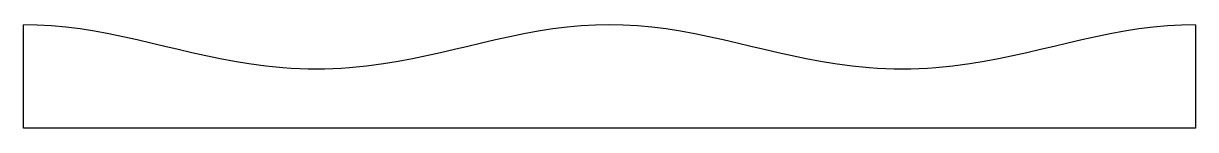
# Model space of a CAD drawing. Header units: millimetres. Extents: x 0 to 1317, y 0 to 116.
import ezdxf

# ---------------------------------------------------------------- set-up
doc = ezdxf.new("R2010")
doc.units = ezdxf.units.MM

msp = doc.modelspace()

# ---------------------------------------------------------------- linework, layer by layer
for p, q in [((15.6, 115.5), (0, 115.8)), ((0, 0), (0, 115.8)), ((31.5, 114.6), (15.6, 115.5)), ((47.5, 113.1), (31.5, 114.6)), ((63.6, 111.1), (47.5, 113.1)), ((79.7, 108.5), (63.6, 111.1)), ((95.8, 105.6), (79.7, 108.5)), ((111.8, 102.3), (95.8, 105.6)), ((562.3, 105.6), (546.3, 102.3)), ((578.4, 108.6), (562.3, 105.6)), ((594.6, 111.1), (578.4, 108.6)), ((610.7, 113.1), (594.6, 111.1)), ((626.7, 114.6), (610.7, 113.1)), ((642.6, 115.5), (626.7, 114.6)), ((658.2, 115.8), (642.6, 115.5)), ((673.9, 115.5), (658.2, 115.8)), ((689.7, 114.6), (673.9, 115.5)), ((705.8, 113.1), (689.7, 114.6)), ((721.9, 111.1), (705.8, 113.1)), ((738, 108.6), (721.9, 111.1)), ((754.2, 105.6), (738, 108.6)), ((770.2, 102.4), (754.2, 105.6)), ((1220.9, 105.6), (1204.9, 102.4)), ((1237, 108.6), (1220.9, 105.6)), ((1253.2, 111.1), (1237, 108.6)), ((1269.3, 113.1), (1253.2, 111.1)), ((1285.4, 114.6), (1269.3, 113.1)), ((1301.2, 115.5), (1285.4, 114.6)), ((1316.8, 115.8), (1301.2, 115.5)), ((1316.8, 115.8), (1316.8, 0)), ((127.7, 98.8), (111.8, 102.3)), ((143.3, 95.2), (127.7, 98.8)), ((158.7, 91.6), (143.3, 95.2)), ((514.7, 95.2), (499.3, 91.6)), ((530.4, 98.8), (514.7, 95.2)), ((546.3, 102.3), (530.4, 98.8)), ((786.1, 98.8), (770.2, 102.4)), ((801.8, 95.2), (786.1, 98.8)), ((817.1, 91.6), (801.8, 95.2)), ((1173.3, 95.2), (1158, 91.6)), ((1189, 98.8), (1173.3, 95.2)), ((1204.9, 102.4), (1189, 98.8)), ((173.8, 88), (158.7, 91.6)), ((189.3, 84.4), (173.8, 88)), ((205, 80.9), (189.3, 84.4)), ((220.9, 77.6), (205, 80.9)), ((453, 80.9), (437, 77.6)), ((468.7, 84.4), (453, 80.9)), ((484.2, 88), (468.7, 84.4)), ((499.3, 91.6), (484.2, 88)), ((832.3, 88), (817.1, 91.6)), ((847.8, 84.4), (832.3, 88)), ((863.5, 80.9), (847.8, 84.4)), ((879.5, 77.6), (863.5, 80.9)), ((1111.6, 80.9), (1095.6, 77.6)), ((1127.3, 84.4), (1111.6, 80.9)), ((1142.8, 88), (1127.3, 84.4)), ((1158, 91.6), (1142.8, 88)), ((237, 74.6), (220.9, 77.6)), ((253.1, 71.9), (237, 74.6)), ((272.3, 69.4), (253.1, 71.9)), ((291.5, 67.5), (272.3, 69.4)), ((300.9, 66.8), (291.5, 67.5)), ((310.4, 66.4), (300.9, 66.8)), ((319.7, 66.1), (310.4, 66.4)), ((328.9, 66), (319.7, 66.1)), ((338.2, 66.1), (328.9, 66)), ((347.5, 66.4), (338.2, 66.1)), ((356.9, 66.8), (347.5, 66.4)), ((366.4, 67.5), (356.9, 66.8)), ((385.5, 69.4), (366.4, 67.5)), ((404.7, 71.9), (385.5, 69.4)), ((420.9, 74.6), (404.7, 71.9)), ((437, 77.6), (420.9, 74.6)), ((895.6, 74.6), (879.5, 77.6)), ((911.7, 71.9), (895.6, 74.6)), ((930.9, 69.4), (911.7, 71.9)), ((950.1, 67.5), (930.9, 69.4)), ((959.6, 66.8), (950.1, 67.5)), ((969, 66.4), (959.6, 66.8)), ((978.3, 66.1), (969, 66.4)), ((987.5, 66), (978.3, 66.1)), ((996.8, 66.1), (987.5, 66)), ((1006.1, 66.4), (996.8, 66.1)), ((1015.5, 66.8), (1006.1, 66.4)), ((1025, 67.5), (1015.5, 66.8)), ((1044.1, 69.4), (1025, 67.5)), ((1063.3, 71.9), (1044.1, 69.4)), ((1079.5, 74.6), (1063.3, 71.9)), ((1095.6, 77.6), (1079.5, 74.6)), ((1316.8, 0), (0, 0))]:
    msp.add_line(p, q)

doc.saveas('drawing.dxf')
